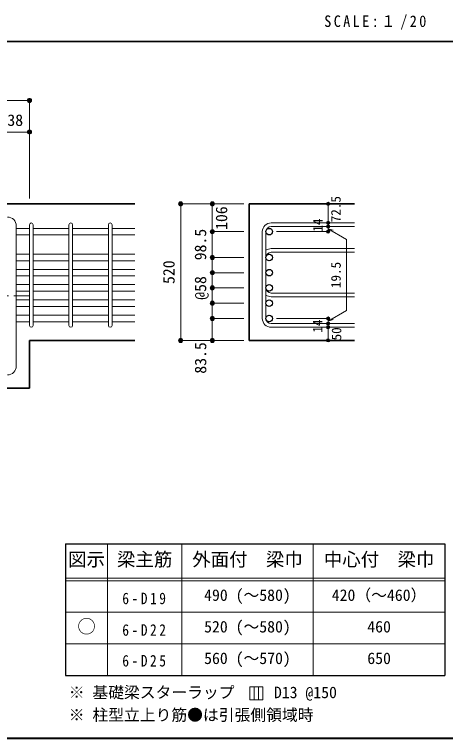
# Model space of a CAD drawing. Units: millimetres at full size, sheet at 1:20; details may follow other scales. Extents: x -3982 to 3969, y -2797 to 2801.
# Drawn here: x 771 to 2409, y -2797 to -45 of the extents above; entities that cross this region are included whole.
import ezdxf
from ezdxf.enums import TextEntityAlignment as Align

# ---------------------------------------------------------------- set-up
doc = ezdxf.new("R2010")
doc.units = ezdxf.units.MM
doc.header["$LTSCALE"] = 20
doc.header["$PDMODE"] = 32
doc.header["$PDSIZE"] = 12
doc.linetypes.add('CHAIN1', pattern=[8, 5, -1, 1, -1])
for name, color, linetype, lineweight in [('6-1_躯体線', 2, 'Continuous', 35), ('6-4_フープ', 7, 'Continuous', 18), ('6-5_梁主筋', 7, 'Continuous', 18), ('6-6_S.T.P.', 7, 'Continuous', 18), ('6-7_文字', 7, 'Continuous', 18), ('6-D_寸法', 4, 'Continuous', 9), ('6-E_枠', 7, 'Continuous', 18), ('F-0_枠', 6, 'Continuous', 40)]:
    doc.layers.add(name, color=color, linetype=linetype, lineweight=lineweight)
doc.styles.add('ＭＳ ゴシック', font='')
doc.styles.get('ＭＳ ゴシック').set_extended_font_data('MS Gothic')

msp = doc.modelspace()

# ---------------------------------------------------------------- linework, layer by layer
at = {"layer": '6-1_躯体線'}
for p, q in [((1228.29, -764.67), (128.29, -764.67)), ((1662.96, -764.67), (2062.96, -764.67)), ((1662.96, -764.67), (1662.96, -1283.67)), ((1228.29, -1283.67), (828.29, -1283.67)), ((828.29, -1464.67), (828.29, -1283.67)), ((1662.96, -1283.67), (2062.96, -1283.67)), ((828.29, -1464.67), (706.79, -1464.67))]:
    msp.add_line(p, q, dxfattribs=at)
at = {"layer": '6-4_フープ'}
msp.add_line((778.29, -1381.17), (778.29, -848.17), dxfattribs=at)
for centre, start, end in [((744.79, -848.17), 0, 90), ((744.79, -1381.17), 270, 0)]:
    msp.add_arc(centre, 33.5, start, end, dxfattribs=at)
at = {"layer": '6-5_梁主筋'}
for p, q in [((828.29, -857.72), (778.29, -857.72)), ((828.29, -857.72), (778.29, -857.72)), ((978.29, -857.72), (842.29, -857.72)), ((978.29, -857.72), (842.29, -857.72)), ((1128.29, -857.72), (992.29, -857.72)), ((1128.29, -857.72), (992.29, -857.72)), ((1228.29, -857.72), (1142.29, -857.72)), ((1228.29, -857.72), (1142.29, -857.72)), ((828.29, -882.72), (778.29, -882.72)), ((828.29, -882.72), (778.29, -882.72)), ((978.29, -882.72), (842.29, -882.72)), ((978.29, -882.72), (842.29, -882.72)), ((1128.29, -882.72), (992.29, -882.72)), ((1128.29, -882.72), (992.29, -882.72)), ((1228.29, -882.72), (1142.29, -882.72)), ((1228.29, -882.72), (1142.29, -882.72)), ((828.29, -955.67), (778.29, -955.67)), ((828.29, -955.67), (778.29, -955.67)), ((978.29, -955.67), (842.29, -955.67)), ((978.29, -955.67), (842.29, -955.67)), ((1128.29, -955.67), (992.29, -955.67)), ((1128.29, -955.67), (992.29, -955.67)), ((1228.29, -955.67), (1142.29, -955.67)), ((1228.29, -955.67), (1142.29, -955.67)), ((828.29, -980.67), (778.29, -980.67)), ((828.29, -980.67), (778.29, -980.67)), ((978.29, -980.67), (842.29, -980.67)), ((978.29, -980.67), (842.29, -980.67)), ((1128.29, -980.67), (992.29, -980.67)), ((1128.29, -980.67), (992.29, -980.67)), ((1228.29, -980.67), (1142.29, -980.67)), ((1228.29, -980.67), (1142.29, -980.67)), ((828.29, -1013.67), (778.29, -1013.67)), ((828.29, -1013.67), (778.29, -1013.67)), ((978.29, -1013.67), (842.29, -1013.67)), ((978.29, -1013.67), (842.29, -1013.67)), ((1128.29, -1013.67), (992.29, -1013.67)), ((1128.29, -1013.67), (992.29, -1013.67)), ((1228.29, -1013.67), (1142.29, -1013.67)), ((1228.29, -1013.67), (1142.29, -1013.67)), ((828.29, -1038.67), (778.29, -1038.67)), ((828.29, -1038.67), (778.29, -1038.67)), ((978.29, -1038.67), (842.29, -1038.67)), ((978.29, -1038.67), (842.29, -1038.67)), ((1128.29, -1038.67), (992.29, -1038.67)), ((1128.29, -1038.67), (992.29, -1038.67)), ((1228.29, -1038.67), (1142.29, -1038.67)), ((1228.29, -1038.67), (1142.29, -1038.67)), ((828.29, -1071.67), (778.29, -1071.67)), ((978.29, -1071.67), (842.29, -1071.67)), ((1128.29, -1071.67), (992.29, -1071.67)), ((1228.29, -1071.67), (1142.29, -1071.67)), ((828.29, -1096.67), (778.29, -1096.67)), ((978.29, -1096.67), (842.29, -1096.67)), ((1128.29, -1096.67), (992.29, -1096.67)), ((1228.29, -1096.67), (1142.29, -1096.67)), ((828.29, -1129.67), (778.29, -1129.67)), ((828.29, -1154.67), (778.29, -1154.67)), ((978.29, -1129.67), (842.29, -1129.67)), ((978.29, -1154.67), (842.29, -1154.67)), ((1128.29, -1129.67), (992.29, -1129.67)), ((1128.29, -1154.67), (992.29, -1154.67)), ((1228.29, -1129.67), (1142.29, -1129.67)), ((1228.29, -1154.67), (1142.29, -1154.67)), ((828.29, -1187.67), (778.29, -1187.67)), ((978.29, -1187.67), (842.29, -1187.67)), ((1128.29, -1187.67), (992.29, -1187.67)), ((1228.29, -1187.67), (1142.29, -1187.67)), ((828.29, -1212.67), (778.29, -1212.67)), ((978.29, -1212.67), (842.29, -1212.67)), ((1128.29, -1212.67), (992.29, -1212.67)), ((1228.29, -1212.67), (1142.29, -1212.67))]:
    msp.add_line(p, q, dxfattribs=at)
at = {"layer": '6-5_梁主筋', "color": 3, "lineweight": 25}
for centre in [(1739.46, -870.22), (1739.46, -968.17), (1739.46, -1026.17), (1739.46, -1084.17), (1739.46, -1142.17), (1739.46, -1200.17)]:
    msp.add_circle(centre, 12.5, dxfattribs=at)
at = {"layer": '6-6_S.T.P.'}
for p, q in [((828.29, -1226.67), (828.29, -843.72)), ((828.29, -1226.67), (828.29, -844.11)), ((828.29, -1226.67), (828.29, -844.11)), ((828.29, -1226.67), (828.29, -844.11)), ((842.29, -1226.67), (842.29, -843.72)), ((842.29, -1226.67), (842.29, -844.11)), ((842.29, -1226.67), (842.29, -844.11)), ((842.29, -1226.67), (842.29, -844.11)), ((978.29, -1226.67), (978.29, -843.72)), ((992.29, -1226.67), (992.29, -843.72)), ((1128.29, -1226.67), (1128.29, -843.72)), ((1142.29, -1226.67), (1142.29, -843.72)), ((1746.46, -836.72), (2062.96, -836.72)), ((1746.46, -850.72), (2062.96, -850.72)), ((1712.96, -870.22), (1712.96, -1200.17)), ((1726.96, -870.22), (1726.96, -1200.17)), ((1746.46, -934.67), (2062.96, -934.67)), ((1746.46, -948.67), (2062.96, -948.67)), ((1746.46, -1103.67), (2062.96, -1103.67)), ((1746.46, -1117.67), (2062.96, -1117.67)), ((1746.46, -1219.67), (2062.96, -1219.67)), ((1746.46, -1233.67), (2062.96, -1233.67))]:
    msp.add_line(p, q, dxfattribs=at)
for centre, radius, start, end in [((835.29, -843.72), 7, 0, 180), ((835.29, -843.72), 7, 0, 180), ((835.29, -843.72), 7, 0, 180), ((835.29, -843.72), 7, 0, 180), ((985.29, -843.72), 7, 0, 180), ((1135.29, -843.72), 7, 0, 180), ((1746.46, -870.22), 33.5, 90, 180), ((1746.46, -870.22), 19.5, 90, 180), ((1746.46, -968.17), 33.5, 90, 125.59765), ((1746.46, -968.17), 19.5, 90, 180), ((1746.46, -1084.17), 19.5, 180, 270), ((1746.46, -1084.17), 33.5, 234.40235, 270), ((1746.46, -1200.17), 33.5, 180, 270), ((1746.46, -1200.17), 19.5, 180, 270), ((835.29, -1226.67), 7, 180, 0), ((835.29, -1226.67), 7, 180, 0), ((835.29, -1226.67), 7, 180, 0), ((835.29, -1226.67), 7, 180, 0), ((985.29, -1226.67), 7, 180, 0), ((1135.29, -1226.67), 7, 180, 0)]:
    msp.add_arc(centre, radius, start, end, dxfattribs=at)
at = {"layer": '6-7_文字'}
for p, q in [((1681.81, -2600.28), (1681.81, -2650.28)), ((1698.48, -2600.28), (1698.48, -2650.28))]:
    msp.add_line(p, q, dxfattribs=at)
msp.add_lwpolyline([(1665.15, -2650.28), (1715.15, -2650.28), (1715.15, -2600.28), (1665.15, -2600.28)], close=True, dxfattribs=at)
at = {"layer": '6-D_寸法'}
for p, q in [((128.29, -371.65), (828.29, -371.65)), ((828.29, -371.65), (828.29, -491.65)), ((690.29, -491.65), (828.29, -491.65)), ((828.29, -491.65), (828.29, -744.67)), ((1402.96, -764.67), (1402.96, -1283.67)), ((1522.96, -764.67), (1522.96, -870.22)), ((1962.96, -836.15), (1962.96, -764.67)), ((1962.96, -850.72), (1962.96, -836.72)), ((1522.96, -870.22), (1642.96, -870.22)), ((1522.96, -870.22), (1522.96, -968.17)), ((1962.96, -870.22), (1766.87, -870.22)), ((1962.96, -859.9), (2033.02, -900.35)), ((1962.96, -859.9), (1982.28, -865.07)), ((2033.02, -900.35), (2033.02, -1169.47)), ((1522.96, -968.17), (1642.96, -968.17)), ((1522.96, -1026.17), (1642.96, -1026.17)), ((1522.96, -1084.17), (1642.96, -1084.17)), ((1522.96, -1142.17), (1642.96, -1142.17)), ((1962.96, -1209.92), (2033.02, -1169.47)), ((1522.96, -1200.17), (1642.96, -1200.17)), ((1522.96, -1283.67), (1522.96, -1200.17)), ((1962.96, -1200.17), (1766.87, -1200.17)), ((1962.96, -1219.67), (1962.96, -1200.17)), ((1962.96, -1209.92), (1982.28, -1204.75)), ((1962.96, -1233.67), (1962.96, -1219.67)), ((1962.96, -1283.67), (1962.96, -1233.67)), ((1402.96, -1283.67), (1512.82, -1283.67)), ((1402.96, -1283.67), (1522.96, -1283.67)), ((1522.96, -1283.67), (1642.96, -1283.67))]:
    msp.add_line(p, q, dxfattribs=at)
at = {"layer": '6-D_寸法', "linetype": 'CHAIN1'}
msp.add_line((128.29, -1114.67), (828.29, -1114.67), dxfattribs=at)
at = {"layer": '6-D_寸法'}
for points in [[(1402.96, -764.67), (1522.96, -764.67), (1642.96, -764.67)], [(1962.96, -850.15), (1962.96, -870.22), (1962.96, -850.15)], [(1522.96, -968.17), (1522.96, -1026.17), (1522.96, -1084.17), (1522.96, -1142.17), (1522.96, -1200.17)]]:
    msp.add_lwpolyline(points, dxfattribs=at)
for centre, radius in [((828.29, -371.65), 8), ((828.29, -371.65), 7.2), ((828.29, -371.65), 6.4), ((828.29, -371.65), 5.6), ((828.29, -371.65), 4.8), ((828.29, -371.65), 4), ((828.29, -371.65), 3.2), ((828.29, -371.65), 2.4), ((828.29, -371.65), 1.6), ((828.29, -371.65), 0.8), ((828.29, -491.65), 8), ((828.29, -491.65), 7.2), ((828.29, -491.65), 6.4), ((828.29, -491.65), 5.6), ((828.29, -491.65), 4.8), ((828.29, -491.65), 4), ((828.29, -491.65), 3.2), ((828.29, -491.65), 2.4), ((828.29, -491.65), 1.6), ((828.29, -491.65), 0.8), ((1402.96, -764.67), 8), ((1402.96, -764.67), 7.2), ((1402.96, -764.67), 6.4), ((1402.96, -764.67), 5.6), ((1402.96, -764.67), 4.8), ((1402.96, -764.67), 4), ((1402.96, -764.67), 3.2), ((1402.96, -764.67), 2.4), ((1402.96, -764.67), 1.6), ((1402.96, -764.67), 0.8), ((1522.96, -764.67), 8), ((1522.96, -764.67), 7.2), ((1522.96, -764.67), 6.4), ((1522.96, -764.67), 5.6), ((1522.96, -764.67), 4.8), ((1522.96, -764.67), 4), ((1522.96, -764.67), 3.2), ((1522.96, -764.67), 2.4), ((1522.96, -764.67), 1.6), ((1522.96, -764.67), 0.8), ((1962.96, -764.67), 4), ((1962.96, -764.67), 3.6), ((1962.96, -764.67), 3.2), ((1962.96, -764.67), 2.8), ((1962.96, -764.67), 2.4), ((1962.96, -764.67), 2), ((1962.96, -764.67), 1.6), ((1962.96, -764.67), 1.2), ((1962.96, -764.67), 0.8), ((1962.96, -764.67), 0.4), ((1962.96, -836.72), 4), ((1962.96, -850.72), 4), ((1962.96, -836.72), 3.6), ((1962.96, -850.72), 3.6), ((1962.96, -836.72), 3.2), ((1962.96, -850.72), 3.2), ((1962.96, -836.72), 2.8), ((1962.96, -850.72), 2.8), ((1962.96, -836.72), 2.4), ((1962.96, -850.72), 2.4), ((1962.96, -836.72), 2), ((1962.96, -850.72), 2), ((1962.96, -836.72), 1.6), ((1962.96, -850.72), 1.6), ((1962.96, -836.72), 1.2), ((1962.96, -850.72), 1.2), ((1962.96, -836.72), 0.8), ((1962.96, -850.72), 0.8), ((1962.96, -836.72), 0.4), ((1962.96, -850.72), 0.4), ((1522.96, -870.22), 8), ((1522.96, -870.22), 7.2), ((1522.96, -870.22), 6.4), ((1522.96, -870.22), 5.6), ((1522.96, -870.22), 4.8), ((1522.96, -870.22), 4), ((1522.96, -870.22), 3.2), ((1522.96, -870.22), 2.4), ((1522.96, -870.22), 1.6), ((1522.96, -870.22), 0.8), ((1962.96, -870.22), 4), ((1962.96, -870.22), 3.6), ((1962.96, -870.22), 3.2), ((1962.96, -870.22), 2.8), ((1962.96, -870.22), 2.4), ((1962.96, -870.22), 2), ((1962.96, -870.22), 1.6), ((1962.96, -870.22), 1.2), ((1962.96, -870.22), 0.8), ((1962.96, -870.22), 0.4), ((1522.96, -968.17), 8), ((1522.96, -968.17), 7.2), ((1522.96, -968.17), 6.4), ((1522.96, -968.17), 5.6), ((1522.96, -968.17), 4.8), ((1522.96, -968.17), 4), ((1522.96, -968.17), 3.2), ((1522.96, -968.17), 2.4), ((1522.96, -968.17), 1.6), ((1522.96, -968.17), 0.8), ((1522.96, -1026.17), 8), ((1522.96, -1026.17), 7.2), ((1522.96, -1026.17), 6.4), ((1522.96, -1026.17), 5.6), ((1522.96, -1026.17), 4.8), ((1522.96, -1026.17), 4), ((1522.96, -1026.17), 3.2), ((1522.96, -1026.17), 2.4), ((1522.96, -1026.17), 1.6), ((1522.96, -1026.17), 0.8), ((1522.96, -1084.17), 8), ((1522.96, -1084.17), 7.2), ((1522.96, -1084.17), 6.4), ((1522.96, -1084.17), 5.6), ((1522.96, -1084.17), 4.8), ((1522.96, -1084.17), 4), ((1522.96, -1084.17), 3.2), ((1522.96, -1084.17), 2.4), ((1522.96, -1084.17), 1.6), ((1522.96, -1084.17), 0.8), ((1522.96, -1142.17), 8), ((1522.96, -1142.17), 7.2), ((1522.96, -1142.17), 6.4), ((1522.96, -1142.17), 5.6), ((1522.96, -1142.17), 4.8), ((1522.96, -1142.17), 4), ((1522.96, -1142.17), 3.2), ((1522.96, -1142.17), 2.4), ((1522.96, -1142.17), 1.6), ((1522.96, -1142.17), 0.8), ((1522.96, -1200.17), 8), ((1522.96, -1200.17), 7.2), ((1522.96, -1200.17), 6.4), ((1522.96, -1200.17), 5.6), ((1522.96, -1200.17), 4.8), ((1522.96, -1200.17), 4), ((1522.96, -1200.17), 3.2), ((1522.96, -1200.17), 2.4), ((1522.96, -1200.17), 1.6), ((1522.96, -1200.17), 0.8), ((1962.96, -1200.17), 4), ((1962.96, -1200.17), 3.6), ((1962.96, -1200.17), 3.2), ((1962.96, -1200.17), 2.8), ((1962.96, -1200.17), 2.4), ((1962.96, -1200.17), 2), ((1962.96, -1200.17), 1.6), ((1962.96, -1200.17), 1.2), ((1962.96, -1200.17), 0.8), ((1962.96, -1200.17), 0.4), ((1962.96, -1219.67), 4), ((1962.96, -1233.67), 4), ((1962.96, -1219.67), 3.6), ((1962.96, -1233.67), 3.6), ((1962.96, -1219.67), 3.2), ((1962.96, -1233.67), 3.2), ((1962.96, -1219.67), 2.8), ((1962.96, -1233.67), 2.8), ((1962.96, -1219.67), 2.4), ((1962.96, -1233.67), 2.4), ((1962.96, -1219.67), 2), ((1962.96, -1233.67), 2), ((1962.96, -1219.67), 1.6), ((1962.96, -1233.67), 1.6), ((1962.96, -1219.67), 1.2), ((1962.96, -1233.67), 1.2), ((1962.96, -1219.67), 0.8), ((1962.96, -1233.67), 0.8), ((1962.96, -1219.67), 0.4), ((1962.96, -1233.67), 0.4), ((1402.96, -1283.67), 8), ((1402.96, -1283.67), 7.2), ((1402.96, -1283.67), 6.4), ((1402.96, -1283.67), 5.6), ((1402.96, -1283.67), 4.8), ((1402.96, -1283.67), 4), ((1402.96, -1283.67), 3.2), ((1402.96, -1283.67), 2.4), ((1402.96, -1283.67), 1.6), ((1402.96, -1283.67), 0.8), ((1522.96, -1283.67), 8), ((1522.96, -1283.67), 7.2), ((1522.96, -1283.67), 6.4), ((1522.96, -1283.67), 5.6), ((1522.96, -1283.67), 4.8), ((1522.96, -1283.67), 4), ((1522.96, -1283.67), 3.2), ((1522.96, -1283.67), 2.4), ((1522.96, -1283.67), 1.6), ((1522.96, -1283.67), 0.8), ((1962.96, -1283.67), 4), ((1962.96, -1283.67), 3.6), ((1962.96, -1283.67), 3.2), ((1962.96, -1283.67), 2.8), ((1962.96, -1283.67), 2.4), ((1962.96, -1283.67), 2), ((1962.96, -1283.67), 1.6), ((1962.96, -1283.67), 1.2), ((1962.96, -1283.67), 0.8), ((1962.96, -1283.67), 0.4)]:
    msp.add_circle(centre, radius, dxfattribs=at)
at = {"layer": '6-D_寸法', "color": 7}
for p in [(828.29, -371.65), (828.29, -491.65), (1402.96, -764.67), (1522.96, -764.67), (1962.96, -764.67), (1962.96, -836.72), (1962.96, -850.72), (1522.96, -870.22), (1962.96, -870.22), (1522.96, -968.17), (1522.96, -1026.17), (1522.96, -1084.17), (1522.96, -1142.17), (1522.96, -1200.17), (1962.96, -1200.17), (1962.96, -1219.67), (1962.96, -1233.67), (1402.96, -1283.67), (1522.96, -1283.67), (1962.96, -1283.67)]:
    msp.add_point(p, dxfattribs=at)
at = {"layer": '6-E_枠', "color": 3, "lineweight": 25}
for p, q in [((965.14, -2056.95), (965.14, -2556.95)), ((965.14, -2056.95), (2406.83, -2056.95)), ((2406.83, -2056.95), (2406.83, -2556.95)), ((965.14, -2556.95), (2406.83, -2556.95))]:
    msp.add_line(p, q, dxfattribs=at)
at = {"layer": '6-E_枠'}
for p, q in [((1125.14, -2056.95), (1125.14, -2556.95)), ((1406.83, -2056.95), (1406.83, -2556.95)), ((1906.83, -2056.95), (1906.83, -2556.95)), ((965.14, -2186.95), (2406.83, -2186.95)), ((965.14, -2196.95), (2406.83, -2196.95)), ((965.14, -2316.95), (2406.83, -2316.95)), ((965.14, -2436.95), (2406.83, -2436.95))]:
    msp.add_line(p, q, dxfattribs=at)
at = {"layer": 'F-0_枠', "color": 2, "lineweight": 35}
msp.add_line((-3981.92, -148.03), (2482.4, -148.03), dxfattribs=at)
at = {"layer": 'F-0_枠'}
msp.add_line((3969.4, -2796.83), (-3981.92, -2796.83), dxfattribs=at)

# ---------------------------------------------------------------- texts
at = {"layer": '6-7_文字', "color": 2, "style": 'ＭＳ ゴシック'}
for s, p in [('図示', (975.14, -2156.95)), ('梁主筋', (1160.98, -2156.95)), ('外面付\u3000梁巾', (1446.83, -2156.95)), ('中心付\u3000梁巾', (1946.83, -2156.95)), ('○', (1010.14, -2411.95))]:
    msp.add_text(s, height=51.32, dxfattribs=at).set_placement(p, align=Align.BOTTOM_LEFT)
at = {"layer": '6-7_文字', "style": 'ＭＳ ゴシック'}
for s, p in [('490 (～580)', (1491.83, -2286.95)), ('420（～460）', (1976.83, -2286.95)), ('520 (～580)', (1491.83, -2406.95)), ('460', (2111.83, -2406.95)), ('560 (～570)', (1491.83, -2526.95)), ('650', (2111.83, -2526.95)), ('※ 基礎梁スターラップ     D13 @150', (977.51, -2656.67)), ('※ 柱型立上り筋●は引張側領域時', (977.51, -2742.34))]:
    msp.add_text(s, height=43.99, dxfattribs=at).set_placement(p, align=Align.BOTTOM_LEFT)
at = {"layer": '6-7_文字', "color": 2, "insert": (1948.17, -103.03), "char_height": 43.99, "attachment_point": 7, "style": 'ＭＳ ゴシック'}
msp.add_mtext('\\T1.34;\\W0.9;SCALE:１/20', dxfattribs=at)
at = {"layer": '6-7_文字', "char_height": 43.99, "attachment_point": 7, "style": 'ＭＳ ゴシック'}
for s, insert in [('\\T1.38;\\W0.85;6-D19', (1180.98, -2286.95)), ('\\T1.38;\\W0.85;6-D22', (1180.98, -2406.95)), ('\\T1.38;\\W0.85;6-D25', (1180.98, -2523.82))]:
    msp.add_mtext(s, dxfattribs=dict(at, insert=insert))
at = {"layer": '6-D_寸法', "style": 'ＭＳ ゴシック'}
msp.add_text('138', height=43.99, dxfattribs=at).set_placement((714.29, -481.65), align=Align.BOTTOM_LEFT)
for s, height, p in [('72.5', 36.66, (2021.75, -834.71)), ('106', 43.99, (1592.96, -863.74)), ('14', 36.66, (1952.96, -870.61)), ('98.5', 43.99, (1512.96, -979.2)), ('520', 43.99, (1392.96, -1069.17)), ('19.5', 36.66, (2021.94, -1084.91)), ('@58', 43.99, (1512.96, -1129.17)), ('14', 36.66, (1952.56, -1254.36)), ('50', 36.66, (2024.06, -1283.73)), ('83.5', 43.99, (1513.27, -1410.16))]:
    msp.add_text(s, height=height, rotation=90, dxfattribs=at).set_placement(p, align=Align.BOTTOM_LEFT)

doc.saveas('drawing.dxf')
